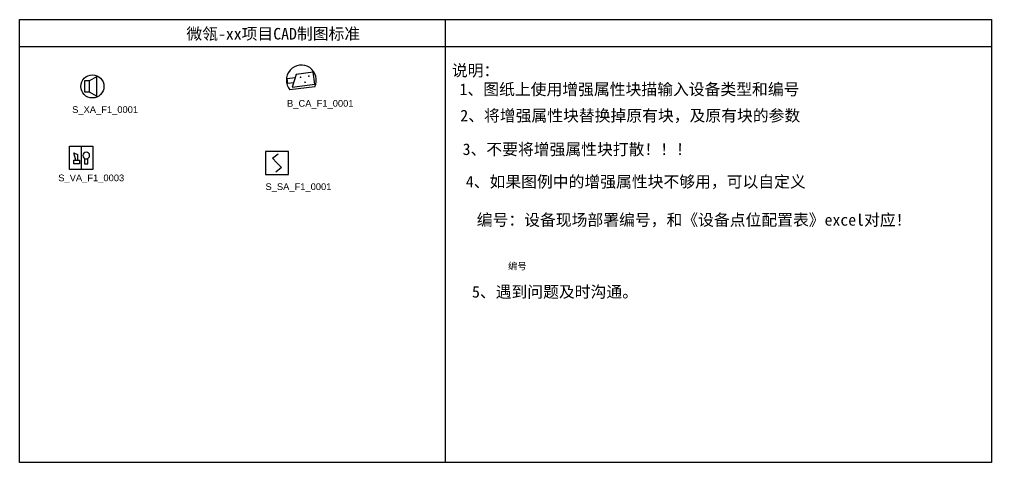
# Model space of a CAD drawing. Header units: millimetres. Extents: x 113074 to 195162, y 15151 to 61006.
# Drawn here: x 170004 to 195162, y 36340 to 47820 of the extents above; entities that cross this region are included whole.
import ezdxf

# ---------------------------------------------------------------- set-up
doc = ezdxf.new("R2010")
doc.units = ezdxf.units.MM
for name, color, linetype in [('BORD', 3, 'Continuous'), ('EQPM-FIRE', 70, 'Continuous'), ('GNRL-ANNO-TEXT', 21, 'Continuous'), ('WL_视频监控_W0701', 2, 'Continuous')]:
    doc.layers.add(name, color=color, linetype=linetype)
doc.styles.add('Arial', font='arial.ttf')
doc.styles.add('CCDI-TOG-03', font='')
doc.styles.get("Standard").update_dxf_attribs({"font": 'arial.ttf'})
doc.styles.add('中建弱电字体02', font='arial.ttf', dxfattribs={"width": 0.8})
doc.styles.get('CCDI-TOG-03').set_extended_font_data('SimHei')

# ---------------------------------------------------------------- blocks, each defined once
blk = doc.blocks.new('$C80811151527716')
at = {"color": 0, "linetype": 'Continuous'}
for p, q in [((-3, 0), (-3, 6)), ((-3, 6), (3, 6)), ((0, 6), (0, 0)), ((3, 6), (3, 0)), ((-1.88, 4.32), (-0.92, 3.84)), ((-1.4, 2.4), (-1.88, 4.32)), ((-0.92, 3.84), (-0.92, 2.4)), ((0.91, 2.81), (0.91, 1.44)), ((1.72, 1.44), (1.72, 2.81)), ((3, 0), (-3, 0)), ((-1.88, 2.4), (-0.44, 2.4)), ((-1.88, 1.44), (-1.88, 2.4)), ((-0.44, 1.44), (-1.88, 1.44)), ((-0.44, 2.4), (-0.44, 1.44)), ((0.91, 1.44), (1.72, 1.44))]:
    blk.add_line(p, q, dxfattribs=at)
at = {"linetype": 'Continuous'}
for start_param, end_param in [(0.785488, 1.570886), (1.570781, 2.356179), (-0.000017, 0.785381), (2.356145, 3.141543), (-0.785392, 0.000006), (3.141582, 3.92698), (4.712363, 5.497761), (3.92707, 4.712468)]:
    blk.add_ellipse((1.32, 3.6), major_axis=(0, 0.882), ratio=1, start_param=start_param, end_param=end_param, dxfattribs=at)
at = {"style": 'Arial', "flags": 9}
blk.add_attdef('A', (0, 0), '', height=0.0001, dxfattribs=at)
blk = doc.blocks.new('声光报警器')
at = {"layer": 'EQPM-FIRE', "xscale": 100, "yscale": 100, "zscale": 100}
blk.add_blockref('$C80811151527716', (1969, 4871), dxfattribs=at)
blk = doc.blocks.new('test')
blk.add_blockref('声光报警器', (0, 0))
blk = doc.blocks.new('wl-声光报警器')
blk.add_blockref('test', (169632, 39062))
at = {"layer": 'WL_视频监控_W0701', "color": 3}
blk.add_attdef('编号', (171009, 43629), '', height=173, dxfattribs=at)
blk = doc.blocks.new('$C80811161928180')
at = {"color": 0}
for p, q in [((1.14, 2.52), (-0.84, 1.42)), ((1.14, -0.73), (1.14, 2.52)), ((-2, 1.42), (-2, -0.73)), ((-0.84, 1.42), (-2, 1.42)), ((-0.84, 1.42), (-0.84, -1.39)), ((-2, -0.73), (-2, -1.39)), ((-2, -1.39), (-0.84, -1.39)), ((-0.84, -1.39), (1.14, -2.49)), ((1.14, -2.49), (1.14, -0.73))]:
    blk.add_line(p, q, dxfattribs=at)
blk.add_ellipse((0, 0), major_axis=(0, 3), ratio=1, start_param=-1.570792730757013, end_param=4.712392576422573)
blk = doc.blocks.new('wl-吸顶式报警器')
at = {"layer": 'EQPM-FIRE', "xscale": 100, "yscale": 100, "zscale": 100}
blk.add_blockref('$C80811161928180', (171892, 46085, 0), dxfattribs=at)
at = {"layer": 'WL_视频监控_W0701', "color": 3}
blk.add_attdef('编号', (171368, 45398), '', height=173, dxfattribs=at)
blk = doc.blocks.new('摘要半球A')
h = blk.add_hatch(color=2)
h.paths.add_polyline_path([(74, -115, -1), (177, -115, -1)])
h.paths.add_polyline_path([(-41, 197, -1), (-144, 197, -1)])
h.paths.add_polyline_path([(-398, -115, -1), (-296, -115, -1)])
at = {"color": 2}
for p, q in [((680, 375), (-620, 375)), ((-620, 375), (-620, -315)), ((361, -315), (680, 375)), ((570, 136), (892, 136)), ((892, 136), (892, -142)), ((-620, -315), (361, -315)), ((892, -142), (441, -142))]:
    blk.add_line(p, q, dxfattribs=at)
blk.add_lwpolyline([(-611, 519), (815, 519)], dxfattribs=at)
blk.add_arc((102, 49), 854, 146.6294, 33.3706, dxfattribs=at)
blk = doc.blocks.new('A$C169E344F')
at = {"layer": 'WL_视频监控_W0701', "xscale": 0.4553472000000001, "yscale": 0.4553472000000001, "zscale": 0.4553472000000001, "rotation": 60.90176181872803}
blk.add_blockref('摘要半球A', (-97, 121), dxfattribs=at)
at = {"layer": 'WL_视频监控_W0701', "flags": 1}
blk.add_attdef('监控系统', (-1, -1, 0), '', height=2.5, rotation=259.7391, dxfattribs=at)
blk = doc.blocks.new('wl-枪式摄像头')
at = {"layer": 'WL_视频监控_W0701', "color": 3, "rotation": 126.4979736910897}
blk.add_blockref('A$C169E344F', (177383, 46426), dxfattribs=at)
at = {"layer": 'WL_视频监控_W0701', "color": 3}
blk.add_attdef('编号', (176930, 45559), '', height=173, dxfattribs=at)
blk = doc.blocks.new('_LINKPT1')
blk.add_line((0, 0), (0, 0))
blk = doc.blocks.new('$C80807102023260')
at = {"color": 0}
for p, q in [((3, 3), (-3, 3)), ((-3, 3), (-3, -3)), ((0, 3), (0, 3)), ((3, -3), (3, 3)), ((-3, 0), (-3, 0)), ((-1.2, 1.2), (0.3, 2.4)), ((0, 0), (-1.2, 1.2)), ((0, 0), (1.2, -1.2)), ((3, 0), (3, 0)), ((1.2, -1.2), (-0.3, -2.4)), ((-3, -3), (3, -3)), ((0, -3), (0, -3))]:
    blk.add_line(p, q, dxfattribs=at)
at = {"xscale": 0.01000000000203727, "yscale": 0.01000000000203727, "zscale": 0.01000000000203727}
for p in [(0, 3), (-3, 0), (3, 0), (0, -3)]:
    blk.add_blockref('_LINKPT1', p, dxfattribs=at)
at = {"style": 'Arial', "flags": 9}
blk.add_attdef('A', (0, 0), '', height=0.0001, dxfattribs=at)
blk = doc.blocks.new('智能感烟探测器')
at = {"xscale": 99.98304593903595, "yscale": 99.98304593903595, "zscale": 99.98304593903595}
blk.add_blockref('$C80807102023260', (0, 0), dxfattribs=at)
at = {"style": '中建弱电字体02', "width": 0.8, "flags": 9}
for tag in ['XSIZE', 'YSIZE']:
    blk.add_attdef(tag, (0, 0), '', height=0.5, dxfattribs=at)
blk = doc.blocks.new('wl-感烟探测器')
at = {"layer": 'EQPM-FIRE'}
blk.add_blockref('智能感烟探测器', (176669, 44102), dxfattribs=at)
at = {"layer": 'WL_视频监控_W0701', "color": 3}
blk.add_attdef('编号', (176372, 43401), '', height=173, dxfattribs=at)

msp = doc.modelspace()

# ---------------------------------------------------------------- linework, layer by layer
at = {"color": 80}
msp.add_line((181019, 47820, 0), (181019, 36340, 0), dxfattribs=at)
at = {"layer": 'BORD'}
msp.add_line((170004, 47120, 0), (195162, 47120, 0), dxfattribs=at)
at = {"layer": 'BORD', "elevation": 0}
msp.add_lwpolyline([(170004, 47820), (195162, 47820), (195162, 36340), (170004, 36340)], close=True, dxfattribs=at)

# ---------------------------------------------------------------- block references
at = {"layer": 'WL_视频监控_W0701'}
for name, values in [('wl-枪式摄像头', {'编号': 'B_CA_F1_0001'}), ('wl-吸顶式报警器', {'编号': 'S_XA_F1_0001'}), ('wl-声光报警器', {'编号': 'S_VA_F1_0003'}), ('wl-感烟探测器', {'编号': 'S_SA_F1_0001'})]:
    msp.add_blockref(name, (0, 0), dxfattribs=at).add_auto_attribs(values)

# ---------------------------------------------------------------- texts
at = {"layer": 'GNRL-ANNO-TEXT', "style": 'CCDI-TOG-03'}
for s, p in [('微瓴-xx项目CAD制图标准', (174324, 47299, 0)), ('说明：', (181195, 46349, 0)), ('1、图纸上使用增强属性块描输入设备类型和编号', (181394, 45861, 0)), ('2、将增强属性块替换掉原有块，及原有块的参数', (181414, 45179, 0)), ('3、不要将增强属性块打散！！！', (181474, 44307, 0)), ('4、如果图例中的增强属性块不够用，可以自定义', (181557, 43467, 0)), ('编号：设备现场部署编号，和《设备点位配置表》excel对应！', (181839, 42477, 0)), ('5、遇到问题及时沟通。', (181716, 40614, 0))]:
    msp.add_text(s, height=300, dxfattribs=at).set_placement(p)
at = {"layer": 'WL_视频监控_W0701', "color": 3}
msp.add_attdef('编号', (182649, 41342), '', height=173, dxfattribs=at)

doc.saveas('drawing.dxf')
